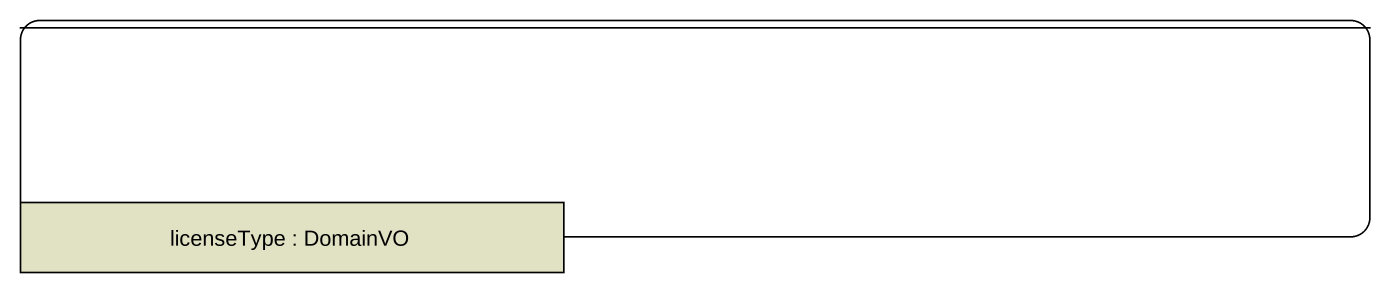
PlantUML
@startuml
hide empty description
state " " as state1 {
  state "licenseType : DomainVO" as licenseType <<object>> #E1E1C3
}
@enduml
